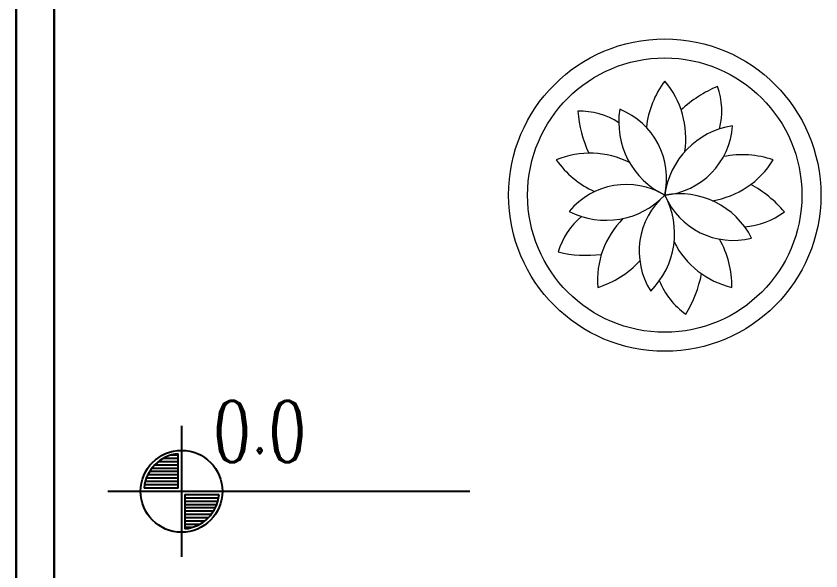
# Model space of a CAD drawing. Header units: millimetres. Extents: x 2099.4 to 2153.6, y 2404.8 to 2485.8.
# Drawn here: x 2125.476 to 2129.71, y 2418.056 to 2420.974 of the extents above; entities that cross this region are included whole.
import ezdxf

# ---------------------------------------------------------------- set-up
doc = ezdxf.new("R2010")
doc.units = ezdxf.units.MM
doc.layers.add('FUR', color=13, linetype='Continuous')
doc.layers.add('LEV', color=7, linetype='Continuous')
doc.styles.add('ATT', font='')
doc.styles.add('DIMO', font='ROMANC.shx', dxfattribs={"width": 0.75, "height": 0.2})
doc.styles.get('ATT').set_extended_font_data('B Yagut')

# ---------------------------------------------------------------- blocks, each defined once
blk = doc.blocks.new('02PPLT03')
at = {"color": 114, "linetype": 'ByBlock', "lineweight": 9, "true_color": 0x139b48}
for centre, radius, start, end in [((0.3333, 0.25), 0.4167, 143.1301, 173.4932), ((-0.2917, 0.25), 0.3841, 351.1324, 40.6013), ((0.4278, -0.0033), 0.518, 112.2105, 133.3514), ((-0.0728, 0.3699), 0.3227, 345.5086, 19.2476), ((-0.3742, 0.0451), 0.3227, 57.5086, 91.2476), ((0.1354, 0.4058), 0.518, 184.2105, 205.3514), ((0.1524, 0.3197), 0.3542, 170.7761, 244.5159), ((-0.3182, 0.0732), 0.3265, 347.0447, 68.2473), ((-0.0287, 0.3253), 0.3265, 275.0447, 356.2473), ((0.3511, -0.0461), 0.3542, 98.7761, 172.5159), ((-0.3279, -0.2001), 0.3841, 63.1324, 112.6013), ((0.3408, -0.2398), 0.4167, 71.1301, 101.4931), ((-0.1348, 0.3943), 0.4167, 215.1301, 245.4932), ((0.1476, 0.3546), 0.3841, 279.1324, 328.6013), ((-0.168, -0.28), 0.3265, 59.0447, 140.2473), ((0.129, -0.4079), 0.518, 40.2105, 61.3514), ((-0.257, 0.2437), 0.3542, 242.7761, 316.5159), ((-0.3112, -0.1691), 0.3542, 314.7761, 28.5159), ((0.0646, -0.3482), 0.3542, 26.7761, 100.5159), ((0.3005, 0.1278), 0.3265, 203.0447, 284.2473), ((0.2144, -0.2463), 0.3265, 131.0447, 212.2473), ((-0.1585, -0.342), 0.3227, 129.5086, 163.2476), ((0.089, -0.3737), 0.3841, 135.1324, 184.6013), ((0.3293, 0.1835), 0.3227, 273.5086, 307.2476), ((0.3829, -0.0308), 0.3841, 207.1324, 256.6013), ((-0.1227, -0.3982), 0.4167, 359.1301, 29.4931), ((-0.3441, 0.2541), 0.518, 256.2105, 277.3514), ((-0.4166, -0.0063), 0.4167, 287.1301, 317.4932), ((-0.348, -0.2487), 0.518, 328.2105, 349.3514), ((0.2763, -0.2564), 0.3227, 201.5086, 235.2476)]:
    blk.add_arc(centre, radius, start, end, dxfattribs=at)
at = {"color": 0, "linetype": 'ByBlock', "lineweight": 9, "style": 'ATT'}
for tag, p, flags in [('ITEM', (0, -2.25), 3), ('ROOM_NUMBER', (0, -3.5833), 1)]:
    blk.add_attdef(tag, p, '', height=1, dxfattribs=dict(at, flags=flags))
blk = doc.blocks.new('*X13')
at = {"color": 0}
for p, q in [((16.67, 10.47), (16.7171, 10.47)), ((16.67, 10.45), (16.7636, 10.45)), ((16.67, 10.43), (16.7932, 10.43)), ((16.67, 10.41), (16.8152, 10.41)), ((16.67, 10.39), (16.8325, 10.39)), ((16.67, 10.37), (16.8462, 10.37)), ((16.67, 10.35), (16.8571, 10.35)), ((16.67, 10.33), (16.8656, 10.33)), ((16.67, 10.31), (16.872, 10.31)), ((16.67, 10.29), (16.8765, 10.29))]:
    blk.add_line(p, q, dxfattribs=at)
blk = doc.blocks.new('dfsfd')
at = {"layer": 'LEV'}
for p, q in [((972.5581, -1386.9406), (972.5581, -1388.0023)), ((972.5316, -1387.4449), (972.5316, -1387.1674)), ((972.5316, -1387.4449), (972.2541, -1387.4449)), ((971.9609, -1387.4715), (974.8953, -1387.4715)), ((972.5847, -1387.498), (972.8622, -1387.498)), ((972.5847, -1387.498), (972.5847, -1387.7756))]:
    blk.add_line(p, q, dxfattribs=at)
blk.add_circle((972.5581, -1387.4715), 0.3318, dxfattribs=at)
for start, end in [(94.98854, 175.01146), (274.98854, 355.01146)]:
    blk.add_arc((972.5581, -1387.4715), 0.3052, start, end, dxfattribs=at)
at = {"layer": 'LEV', "xscale": -1.327104000000048, "yscale": 1.327104000000048, "zscale": 1.327104000000048}
blk.add_blockref('*X13', (994.6544, -1401.0743), dxfattribs=at)
at = {"layer": 'LEV', "xscale": -1.327104000000048, "yscale": 1.327104000000048, "zscale": 1.327104000000048, "rotation": 180}
blk.add_blockref('*X13', (950.4618, -1373.8687), dxfattribs=at)

msp = doc.modelspace()

# ---------------------------------------------------------------- linework, layer by layer
at = {"lineweight": 30}
for p, q in [((2125.4755, 2423.6154), (2125.4755, 2413.6154)), ((2125.6755, 2423.6154), (2125.6755, 2413.8154)), ((2125.676, 2423.6154), (2125.6762, 2413.8154))]:
    msp.add_line(p, q, dxfattribs=at)
at = {"lineweight": 9}
for radius in [0.8216, 0.7216]:
    msp.add_circle((2128.8887, 2420.0324), radius, dxfattribs=at)

# ---------------------------------------------------------------- block references
at = {"layer": 'FUR', "xscale": 1.199999999999818, "yscale": 1.199999999999818, "zscale": 1.199999999999818}
msp.add_blockref('02PPLT03', (2128.8887, 2420.0324), dxfattribs=at)
at = {"layer": 'LEV', "xscale": 0.6488064000000001, "yscale": 0.6488064000000001, "zscale": 0.6488064000000001}
msp.add_blockref('dfsfd', (1495.3443, 3318.6748), dxfattribs=at)

# ---------------------------------------------------------------- texts
at = {"layer": 'LEV', "style": 'DIMO', "width": 0.75}
msp.add_text('0.0', height=0.32289, dxfattribs=at).set_placement((2126.5083, 2418.6275))

doc.saveas('drawing.dxf')
